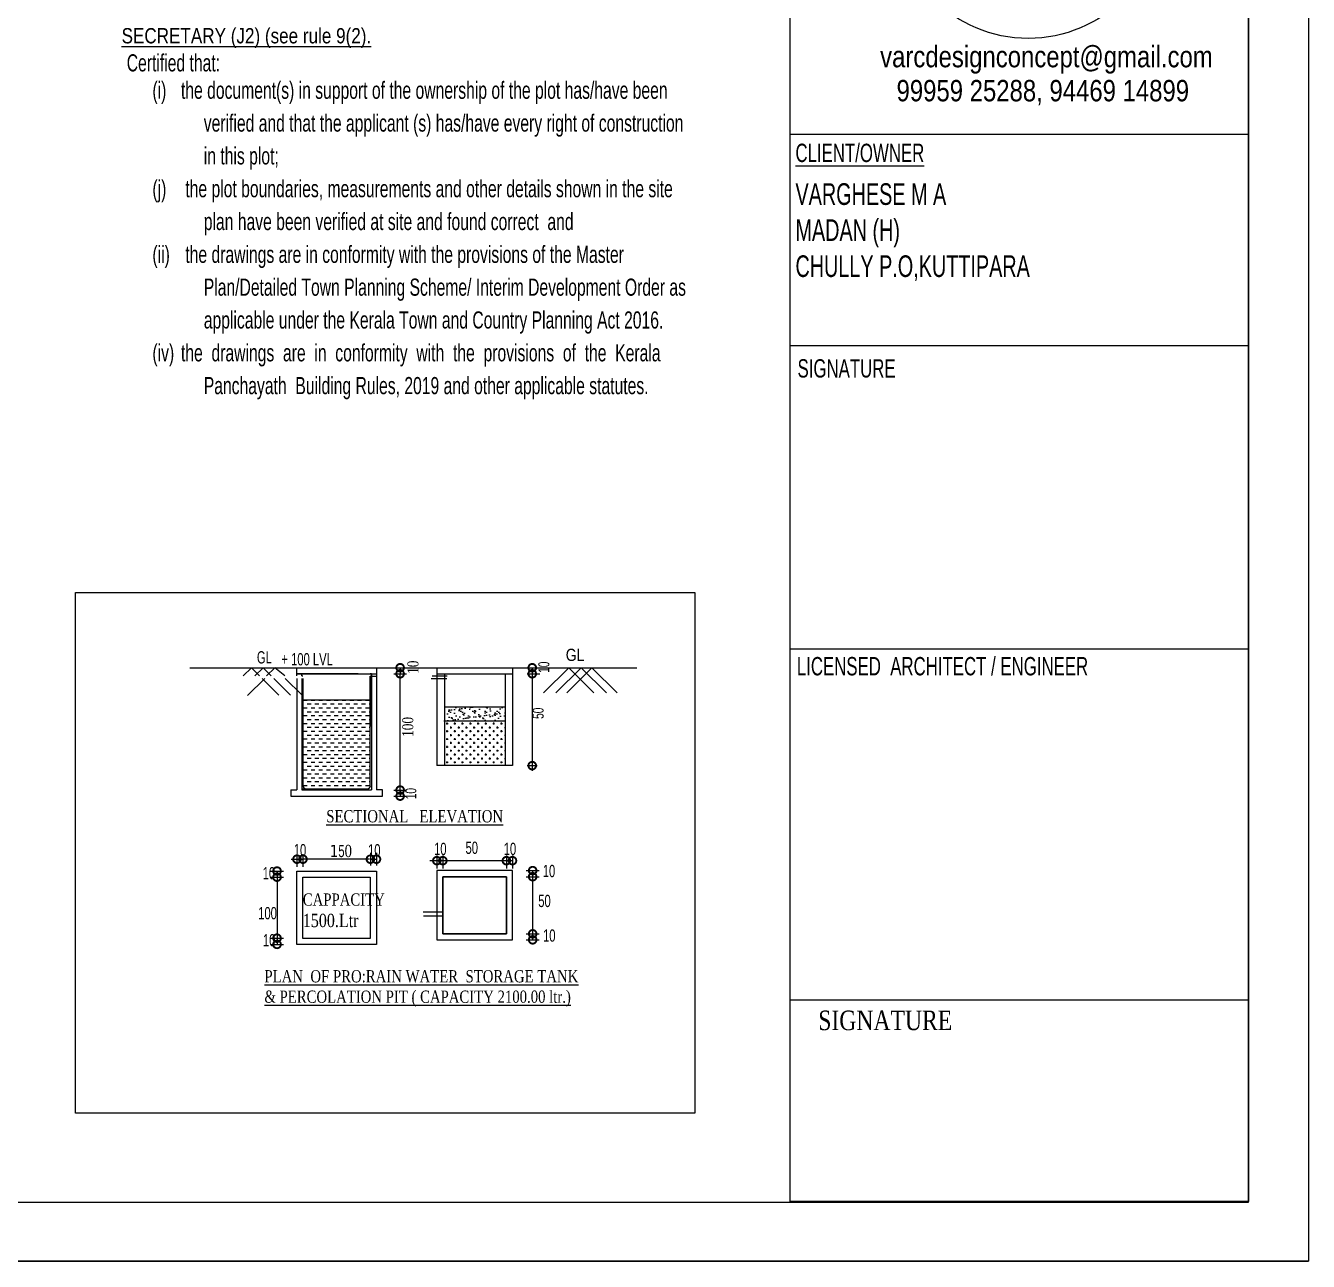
# Model space of a CAD drawing. Header units: centimetres. Extents: x -992 to 575039, y -1394 to 978780.
# Drawn here: x 10753 to 12237, y -1394 to 36 of the extents above; entities that cross this region are included whole.
import ezdxf

# ---------------------------------------------------------------- set-up
doc = ezdxf.new("R2010")
doc.units = ezdxf.units.CM
doc.layers.add('BUILD', color=240, linetype='Continuous', lineweight=40)
for name, color, linetype in [('ELE-PEN04', 1, 'Continuous'), ('furniture', 7, 'Continuous'), ('SEC-PEN-04', 1, 'Continuous'), ('Tittle', 2, 'Continuous')]:
    doc.layers.add(name, color=color, linetype=linetype)
doc.styles.add('KG-BOLD', font='arial.ttf', dxfattribs={"width": 0.8})
doc.styles.add('KG-TXT', font='ARIALN.TTF', dxfattribs={"width": 0.8})

# ---------------------------------------------------------------- blocks, each defined once
blk = doc.blocks.new('A$C1EFD5191')
for p, q in [((0, 17.4), (0, 3.4)), ((0, 17.4), (2, 17.4)), ((2, 17.4), (8.7, 17.4)), ((18, 17.4), (18, 8.4)), ((18, 17.4), (33.7, 17.4)), ((33.7, 17.4), (33.7, 15.4)), ((36.2, 17.4), (36.2, 10.9)), ((36.2, 17.4), (51.9, 17.4)), ((51.9, 17.4), (51.9, 15.4)), ((54.9, 17.4), (54.9, 3.4)), ((54.9, 17.4), (56.9, 17.4)), ((56.9, 3.4), (56.9, 17.4)), ((88.6, 4.8), (88.6, 17.4)), ((88.6, 17.4), (90.6, 17.4)), ((90.6, 0), (90.6, 17.4)), ((0, 3.4), (2, 3.4)), ((2, 3.4), (2, 15.4)), ((2, 15.4), (8.7, 15.4)), ((8.7, 5.4), (7, 5.4)), ((7, 5.4), (7, 3.4)), ((8.7, 3.4), (7, 3.4)), ((20, 12.9), (20, 15.4)), ((20, 15.4), (33.7, 15.4)), ((20, 12.9), (25.8, 12.9)), ((20, 8.4), (20, 10.9)), ((20, 10.9), (25.8, 10.9)), ((23, 5.4), (31, 5.4)), ((23, 3.4), (31, 3.4)), ((25.8, 12.9), (25.8, 10.9)), ((31, 5.4), (31, 3.4)), ((36.2, 10.9), (49.7, 10.9)), ((38.2, 12.9), (38.2, 15.4)), ((38.2, 15.4), (51.9, 15.4)), ((38.2, 12.9), (51.7, 12.9)), ((46.7, 5.4), (38.7, 5.4)), ((38.7, 5.4), (38.7, 3.4)), ((46.7, 3.4), (38.7, 3.4)), ((49.7, 8.4), (49.7, 10.9)), ((51.7, 12.9), (51.7, 8.4)), ((54.9, 3.4), (56.9, 3.4)), ((64, 10.9), (74, 10.9)), ((64, 10.9), (64, 8.9)), ((64, 8.9), (67.4, 8.9)), ((69.4, 8.9), (72, 8.9)), ((72, 8.9), (72, 2.8)), ((72, 2.8), (74, 2.8)), ((74, 10.9), (74, 2.8)), ((76.5, 16.9), (76.5, 2.8)), ((76.5, 16.9), (88.6, 4.8)), ((76.5, 2.8), (78.5, 2.8)), ((78.5, 2.8), (78.5, 12)), ((78.5, 12), (90.6, 0))]:
    blk.add_line(p, q)
blk.add_lwpolyline([(67.4, 8.9), (67.4, 4.8), (65.5, 4.8, -1), (65.5, 14.9), (70.7, 14.9), (70.7, 16.9), (65.5, 16.9, 1), (65.5, 2.8), (67.4, 2.8), (69.4, 2.8), (69.4, 8.9)], format="xyb")
for centre, radius, start, end in [((8.7, 10.4), 7.02, 270, 90), ((8.7, 10.4), 5.02, 270, 90), ((23, 8.4), 5, 180, 270), ((23, 8.4), 3, 180, 270), ((46.7, 8.4), 5, 270, 0), ((46.7, 8.4), 3, 270, 0)]:
    blk.add_arc(centre, radius, start, end)
blk = doc.blocks.new('A$C24411E72')
for p, q in [((2, 0.908), (2, 0.965)), ((2.306, 0.857), (2.366, 0.857)), ((2.085, 0.823), (2.085, 0.607)), ((2.142, 0.607), (2.142, 0.823)), ((2.313, 0.826), (2.37, 0.826)), ((2.614, 0.706), (2.654, 0.666)), ((2.085, 0.607), (2.142, 0.607))]:
    blk.add_line(p, q)
blk.add_lwpolyline([(1.474, 0.737), (1.035, 0.737), (1.035, 0.607), (1.159, 0.607), (0.737, 0.184), (0.184, 0.737), (0, 0.737), (0.737, 0)], close=True)
for centre, radius, start, end in [((2, 0.823), 0.142, 36.8699, 90), ((2, 0.823), 0.0854, 0, 90), ((2.228, 0.823), 0.142, 90, 180), ((2.228, 0.823), 0.0854, 90, 180), ((2.228, 0.823), 0.142, 13.8652, 90), ((2.228, 0.823), 0.0854, 23.5405, 90), ((2.512, 0.807), 0.2, 174.5458, 315.1879), ((2.512, 0.807), 0.143, 172.3637, 315.2627)]:
    blk.add_arc(centre, radius, start, end)
at = {"layer": 'BUILD'}
blk.add_lwpolyline([(2, 0.607), (1.54, 0.607), (1.54, 0.725), (1.714, 0.725), (1.329, 1.11), (0.825, 0.607), (0.657, 0.607), (1.329, 1.278)], close=True, dxfattribs=at)
at = {"xscale": 0.01229670228616284, "yscale": 0.01229670228616284, "zscale": 0.01229670228616284}
blk.add_blockref('A$C1EFD5191', (1.54, 0.319), dxfattribs=at)
blk = doc.blocks.new('A$C10D00007')
at = {"linetype": 'Continuous', "ltscale": 0.3}
blk.add_circle((36.95, 36.95), 36.23, dxfattribs=at)
blk.add_circle((36.95, 36.95), 26.23)
at = {"xscale": 16.68512647063297, "yscale": 16.68512647063297, "zscale": 16.68512647063297}
blk.add_blockref('A$C24411E72', (14.11, 27.09), dxfattribs=at)
blk = doc.blocks.new('_DotSmall')
at = {"color": 0, "linetype": 'ByBlock', "const_width": 0.5}
blk.add_lwpolyline([(-0.0625, 0, 1), (0.0625, 0, 1)], format="xyb", close=True, dxfattribs=at)

msp = doc.modelspace()

# ---------------------------------------------------------------- hatches: boundary and pattern name
h = msp.add_hatch()
h.set_pattern_fill('DASH', color=256, scale=1.415241, style=0)
h.set_pattern_definition([(0, (-10485.329, 10219.0153), (4.4933893, 4.4933893), [4.4933893, -4.4933893])])
h.paths.add_polyline_path([(11151.6, -760.1), (11073.6, -760.1), (11073.6, -843.9, 0.414214), (11077.2, -847.5), (11148.1, -847.5, 0.414214), (11151.6, -843.9)])
h.paths.add_polyline_path([(11151.6, -744.5), (11073.6, -744.5), (11073.6, -760.1), (11151.6, -760.1)])
h = msp.add_hatch()
h.set_pattern_fill('AR-SAND', color=256, scale=0.176905, style=0)
h.set_pattern_definition([(37.5, (11237.5434, -768.861), (-0.28305, 8.658), [0, -6.82995, 0, -7.63876, 0, -7.30176]), (7.5, (11237.543, -768.861), (7.9523, 12.681), [0, -3.6846, 0, -6.15594, 0, -2.35903]), (327.5, (11232.0165, -768.861), (13.99306, 0.0254), [0, -2.2467, 0, -8.0881, 0, -10.55946]), (317.5, (11232.017, -768.861), (13.5077, 3.9437), [0, -1.12335, 0, -5.3022, 0, -6.0661])])
h.paths.add_polyline_path([(11237.5, -752.7), (11237.5, -768.9), (11307.8, -768.9), (11307.8, -752.7)])
h = msp.add_hatch()
h.set_pattern_fill('CROSS', color=256, scale=0.70762, style=0)
h.set_pattern_definition([(0, (-10391.852, 2022.9634), (4.4933893, 4.4933893), [2.2466946, -6.740084]), (90, (-10390.729, 2021.84), (-4.4933893, 4.4933893), [2.2466946, -6.740084])])
h.paths.add_polyline_path([(11237.5, -820.7), (11307.8, -820.7), (11307.8, -768.9), (11237.5, -768.9)])

# ---------------------------------------------------------------- linework, layer by layer
for p, q in [((12237.4, 2805.6), (12237.4, -1394.4)), ((10942.6, -707.4), (11460.2, -707.4)), ((11004.5, -716.9), (11014, -707.4)), ((11023.5, -716.9), (11014, -707.4)), ((11017.9, -716.9), (11027.5, -707.4)), ((11037, -716.9), (11027.5, -707.4)), ((11031.4, -716.9), (11040.9, -707.4)), ((11052.7, -716.9), (11040.9, -707.4)), ((11066.6, -714.4), (11066.6, -707.4)), ((11158.7, -707.4), (11158.7, -848.9)), ((11178.7, -707.4), (11193.5, -707.4)), ((11186.1, -707.4), (11186.1, -714.4)), ((11228.5, -707.4), (11228.5, -820.7)), ((11228.5, -707.4), (11316.1, -707.4)), ((11316.1, -707.4), (11316.1, -820.7)), ((11333, -707.4), (11347.8, -707.4)), ((11339, -707.4), (11339, -714.4)), ((11352, -736.5), (11381.2, -707.4)), ((11366.5, -736.5), (11395.6, -707.4)), ((11379, -736.5), (11408.1, -707.4)), ((11410.3, -736.5), (11381.2, -707.4)), ((11424.8, -736.5), (11395.6, -707.4)), ((11437.2, -736.5), (11408.1, -707.4)), ((11009.5, -739.4), (11029.3, -719.7)), ((11045.8, -739.2), (11026.3, -719.7)), ((11059.3, -739.2), (11039.8, -719.7)), ((11072.8, -739.2), (11053.2, -719.7)), ((11066.6, -714.4), (11158.7, -714.4)), ((11137.4, -714.4), (11066.6, -714.4)), ((11066.6, -716.8), (11066.6, -714.4)), ((11066.6, -719.7), (11066.6, -848.9)), ((11072.2, -716.8), (11072.2, -714.4)), ((11072.2, -716.8), (11073.6, -716.8)), ((11072.2, -719.7), (11072.2, -775.5)), ((11073.6, -719.7), (11073.6, -775.5)), ((11073.6, -719.7), (11073.6, -843.9)), ((11151.6, -717), (11158.7, -717)), ((11151.6, -720.1), (11151.6, -717)), ((11151.6, -775.5), (11151.6, -720.1)), ((11151.6, -843.9), (11151.6, -722)), ((11153, -717), (11153, -714.4)), ((11153, -714.4), (11153, -848.9)), ((11153, -720.1), (11153, -775.5)), ((11178.7, -714.4), (11193.5, -714.4)), ((11186.1, -849), (11186.1, -714.4)), ((11222.2, -719.7), (11240.3, -719.7)), ((11223.2, -716.8), (11240.6, -716.8)), ((11228.5, -714.4), (11316.1, -714.4)), ((11237.5, -714.4), (11237.5, -820.7)), ((11307.8, -714.4), (11307.8, -820.7)), ((11333, -714.4), (11347.8, -714.4)), ((11339, -714.4), (11339, -820.7)), ((11073.6, -744.5), (11151.6, -744.5)), ((11237.5, -752.7), (11307.8, -752.7)), ((11072.2, -771), (11072.2, -848.9)), ((11237.5, -768.9), (11307.8, -768.9)), ((11316.1, -820.7), (11228.5, -820.7)), ((11333.1, -820.7), (11344.9, -820.7)), ((11339, -820.7), (11339, -826.8)), ((11059.5, -848.9), (11059.5, -856)), ((11059.5, -848.9), (11066.6, -848.9)), ((11059.5, -848.9), (11059.5, -856)), ((11059.5, -856), (11085.3, -856)), ((11066.6, -856), (11158.7, -856)), ((11072.2, -847.5), (11148.1, -847.5)), ((11073.6, -856), (11165.8, -856)), ((11165.8, -848.9), (11158.7, -848.9)), ((11165.8, -856), (11165.8, -848.9)), ((11178.7, -849), (11193.5, -849)), ((11178.7, -856), (11193.5, -856)), ((11186.1, -849), (11186.1, -856)), ((11060.1, -928.9), (11073.5, -929)), ((11066.6, -923.1), (11066.6, -937.9)), ((11073.5, -923.1), (11073.5, -937.9)), ((11150.6, -929), (11074.3, -929)), ((11089.4, -929), (11082.3, -929)), ((11151.6, -929), (11158.7, -929)), ((11151.7, -921.6), (11151.7, -936.4)), ((11158.7, -921.6), (11158.7, -936.4)), ((11309.1, -930.7), (11220.5, -930.7)), ((11228.5, -924.8), (11228.5, -939.6)), ((11235.5, -930.7), (11228.5, -930.7)), ((11235.4, -924.8), (11235.4, -939.6)), ((11309.1, -924.8), (11309.1, -939.6)), ((11316.1, -930.7), (11309.1, -930.7)), ((11316.1, -924.8), (11316.1, -939.6)), ((11036.2, -942.7), (11051, -942.7)), ((11036.2, -949.8), (11051, -949.8)), ((11043.6, -942.7), (11043.6, -949.8)), ((11066.6, -1027.6), (11066.6, -942.7)), ((11066.6, -942.7), (11158.7, -942.7)), ((11073.6, -1020.6), (11073.6, -949.8)), ((11073.6, -949.8), (11151.6, -949.8)), ((11151.6, -949.8), (11151.6, -1020.6)), ((11158.7, -942.7), (11158.7, -1027.6)), ((11228.5, -942.2), (11228.5, -1022.5)), ((11316.1, -942.2), (11228.5, -942.2)), ((11235.5, -949.3), (11235.5, -1015.4)), ((11309.1, -949.3), (11235.5, -949.3)), ((11309.1, -1015.4), (11309.1, -949.3)), ((11316.1, -1022.5), (11316.1, -942.2)), ((11332.1, -942.2), (11346.9, -942.2)), ((11332.1, -949.3), (11346.9, -949.3)), ((11339.5, -942.2), (11339.5, -949.3)), ((11339.5, -949.3), (11339.5, -1015.5)), ((11043.6, -950.9), (11043.6, -1020.6)), ((11212.6, -990.1), (11235.5, -990.1)), ((11213.1, -994.7), (11235.5, -994.7)), ((11036.2, -1020.4), (11051, -1020.4)), ((11043.6, -1020.4), (11043.6, -1027.5)), ((11151.6, -1020.6), (11073.6, -1020.6)), ((11228.5, -1022.5), (11316.1, -1022.5)), ((11235.5, -1015.4), (11309.1, -1015.4)), ((11332.1, -1015.5), (11346.9, -1015.5)), ((11332.1, -1022.5), (11346.9, -1022.5)), ((11339.5, -1015.4), (11339.5, -1022.5)), ((11036.2, -1027.6), (11051, -1027.6)), ((11158.7, -1027.6), (11066.6, -1027.6)), ((12226.3, -1394.4), (6286.3, -1394.4)), ((6286.3, -1394.4), (12226.3, -1394.4)), ((12226.3, -1394.4), (12237.4, -1394.4))]:
    msp.add_line(p, q)
at = {"color": 7}
for p, q in [((11637.5, -89.7), (12168.2, -89.7)), ((11637.5, -334.6), (12168.2, -334.6)), ((11637.5, -685.5), (12168.2, -685.5)), ((11637.5, -1091.7), (12168.2, -1091.7)), ((11637.5, -1325.3), (12168.2, -1325.3))]:
    msp.add_line(p, q, dxfattribs=at)
for points in [[(11153, -714.4), (11151.6, -714.4)], [(11153, -775.5), (11153, -717)], [(11072.2, -848.9), (11153, -848.9)]]:
    msp.add_lwpolyline(points)
for points in [[(11073.6, -949.8), (11151.6, -949.8), (11151.6, -1020.6), (11073.6, -1020.6)], [(11235.5, -949.3), (11309.1, -949.3), (11309.1, -1015.4), (11235.5, -1015.4)]]:
    msp.add_lwpolyline(points, close=True)
for centre, start, end in [((11077.2, -843.9), 180, 270), ((11148.1, -843.9), 270, 0)]:
    msp.add_arc(centre, 3.54, start, end)
at = {"layer": 'furniture'}
for points in [[(12168.2, 2736.4), (6343.5, 2736.4), (6343.5, -1326.1), (12168.2, -1326.1)], [(10810.3, -620.2), (11527.4, -620.2), (11527.4, -1223), (10810.3, -1223)]]:
    msp.add_lwpolyline(points, close=True, dxfattribs=at)
at = {"layer": 'SEC-PEN-04', "color": 7}
msp.add_lwpolyline([(11637.5, 2736.4), (12168.2, 2736.4), (12168.2, -1325.3), (11637.5, -1325.3)], close=True, dxfattribs=at)
at = {"layer": 'Tittle'}
msp.add_lwpolyline([(6286.3, 2805.6), (12237.4, 2805.6), (12237.4, -1394.4), (6286.3, -1394.4)], close=True, dxfattribs=at)

# ---------------------------------------------------------------- block references
at = {"color": 7, "xscale": 4.279687944097998, "yscale": 4.279687944097998, "zscale": 4.279687944097998}
msp.add_blockref('A$C10D00007', (11755, 17.9), dxfattribs=at)
at = {"xscale": 17.69050902818286, "yscale": 17.69050902818286, "zscale": 17.69050902818286}
for p, rotation in [((11186.1, -707.4), 270), ((11186.1, -714.4), 90), ((11186.1, -714.4), 90), ((11339, -707.4), 270), ((11339, -714.4), 90), ((11339, -714.4), 90), ((11339, -820.7), 270), ((11186.1, -849), 270), ((11186.1, -856), 270), ((11066.7, -929), 180), ((11073.6, -929), 180), ((11158.7, -929), 180), ((11228.6, -930.7), 180), ((11235.5, -930.7), 180), ((11316.1, -930.7), 180), ((11043.6, -942.7), 270), ((11043.6, -949.8), 90), ((11339.5, -942.2), 270), ((11339.5, -949.3), 90), ((11339.5, -949.3), 90), ((11043.6, -1020.4), 270), ((11043.6, -1027.6), 90), ((11339.5, -1015.4), 270), ((11339.5, -1022.3), 270)]:
    msp.add_blockref('_DotSmall', p, dxfattribs=dict(at, rotation=rotation))
for p in [(11151.7, -929), (11151.7, -929), (11309.1, -930.7), (11309.1, -930.7)]:
    msp.add_blockref('_DotSmall', p, dxfattribs=at)

# ---------------------------------------------------------------- texts
at = {"style": 'KG-TXT'}
msp.add_text('GL', height=14.15, dxfattribs=at).set_placement((11377.8, -699.6))
at = {"attachment_point": 1, "style": 'KG-TXT'}
for s, insert, char_height, width in [('GL', (11020.3, -688.3), 14.15, 50.562), ('10', (11063, -911.5), 14.15, 50.562), ('{\\fVerdana|b0|i0|c161|p34;1}5{\\fTimes New Roman|b0|i0|c161|p18;0}', (11104.7, -912.4), 14.152, 25.365), ('10', (11149, -911.6), 14.15, 50.562), ('10', (11225.4, -910), 14.15, 50.562), ('50', (11261.8, -908.7), 14.15, 50.562), ('10', (11306, -910), 14.15, 16.83), ('10', (11027, -938.1), 14.15, 50.562), ('10', (11351.2, -935.6), 14.15, 50.562), ('50', (11346, -970.2), 14.15, 50.562), ('100', (11021.8, -984.4), 14.15, 50.562), ('10', (11027.3, -1015.7), 14.15, 50.562), ('10', (11351.5, -1010.3), 14.15, 50.562)]:
    msp.add_mtext(s, dxfattribs=dict(at, insert=insert, char_height=char_height, width=width))
at = {"char_height": 14.152, "attachment_point": 1, "style": 'KG-TXT'}
for s, insert in [('  + 100 LVL', (11041.5, -690.5)), ('{\\fTimes New Roman CE|b0|i0|c0|p18;\\LSECTIONAL   ELEVATION}', (11100.6, -872.2)), ('{\\fTimes New Roman|b0|i0|c161|p18;CAPPACITY \\P\\fTimes New Roman|b0|i0|c0|p18;\\H1.087x;1500.\\fTimes New Roman|b0|i0|c161|p18;Ltr  }', (11073.4, -968.6)), ('{\\fTimes New Roman CE|b0|i0|c0|p18;\\LPLAN  OF PRO:RAIN WATER  STORAGE TANK\\P\\H0.00208x;\\P\\H480x;& PERCOLATION PIT ( CAPACITY 2100.00 ltr.)}', (11029, -1057.4))]:
    msp.add_mtext(s, dxfattribs=dict(at, insert=insert))
at = {"attachment_point": 5, "rotation": 90, "style": 'KG-TXT'}
for s, insert, char_height in [('{\\fTimes New Roman Greek|b0|i0|c161|p18;10}', (11201, -706.8), 12.737), ('10', (11352.5, -706.8), 12.74), ('{\\fTimes New Roman|b0|i0|c0|p18;100}', (11195, -775.9), 12.737), ('10', (11198.5, -853.1), 12.74)]:
    msp.add_mtext(s, dxfattribs=dict(at, insert=insert, char_height=char_height))
at = {"insert": (11345.9, -760.1), "char_height": 12.74, "width": 0.564, "attachment_point": 5, "rotation": 90, "style": 'KG-TXT'}
msp.add_mtext('50', dxfattribs=at)
at = {"layer": 'ELE-PEN04', "color": 18, "true_color": 0x000000, "insert": (10863.7, 32.9), "char_height": 17.691, "width": 311.048, "attachment_point": 1, "style": 'KG-BOLD'}
msp.add_mtext('{\\L\\C0;\\c16777215;SECRETARY (J2) (see rule 9(2). }', dxfattribs=at)
at = {"layer": 'ELE-PEN04', "insert": (10858.1, 2.6), "char_height": 19.8134, "width": 677.636, "attachment_point": 1, "line_spacing_factor": 0.96, "style": 'KG-TXT'}
msp.add_mtext('\\pxl0.58333,b0.25;{\\C0;Certified that:\\P\\pi-3,l5.08333,r0.33333,sm1.15,t3.75;(i)^Ithe document(s) in support of the ownership of the plot has/have been verified and that the applicant (s) has/have every right of construction in this plot;\\P(j)^I the plot boundaries, measurements and other details shown in the site plan have been verified at site and found correct  and\\P(ii)^I the drawings are in conformity with the provisions of the Master Plan/Detailed Town Planning Scheme/ Interim Development Order as applicable under the Kerala Town and Country Planning Act 2016.\\P(iv)^Ithe  drawings  are  in  conformity  with  the  provisions  of  the  Kerala  Panchayath  Building Rules, 2019 and other applicable statutes.}', dxfattribs=at)
at = {"layer": 'ELE-PEN04', "color": 7, "attachment_point": 1}
for s, insert, char_height, width, style in [('\\pxql;varcdesignconcept@gmail.com', (11741.7, 12.3), 24.767, 441.661, 'KG-BOLD'), ('\\pxql;99959 25288, 94469 14899', (11760.7, -27.1), 24.767, 390.447, 'KG-BOLD'), ('                               {\\LCLIENT/OWNER}', (11476, -100.9), 21.229, 528.563, 'KG-TXT'), ('\\pxsm1;{\\H1.0714x;VARGHESE M A\\PMADAN (H)\\PCHULLY P.O,KUTTIPARA}', (11643.7, -146.7), 23.351, 514.576, 'KG-TXT'), ('SIGNATURE', (11646.1, -350.3), 21.23, 528.563, 'KG-TXT'), ('\\pxqc;{\\fArial Narrow|b0|i0|c161|p34;LICENSED  ARCHITECT / ENGINEER}', (11635.3, -695), 21.229, 357.217, 'KG-TXT'), ('{\\fTimes New Roman|b0|i0|c0|p18;SIGNATURE}', (11670.1, -1104.2), 22.644, 528.563, 'KG-BOLD')]:
    msp.add_mtext(s, dxfattribs=dict(at, insert=insert, char_height=char_height, width=width, style=style))

doc.saveas('drawing.dxf')
